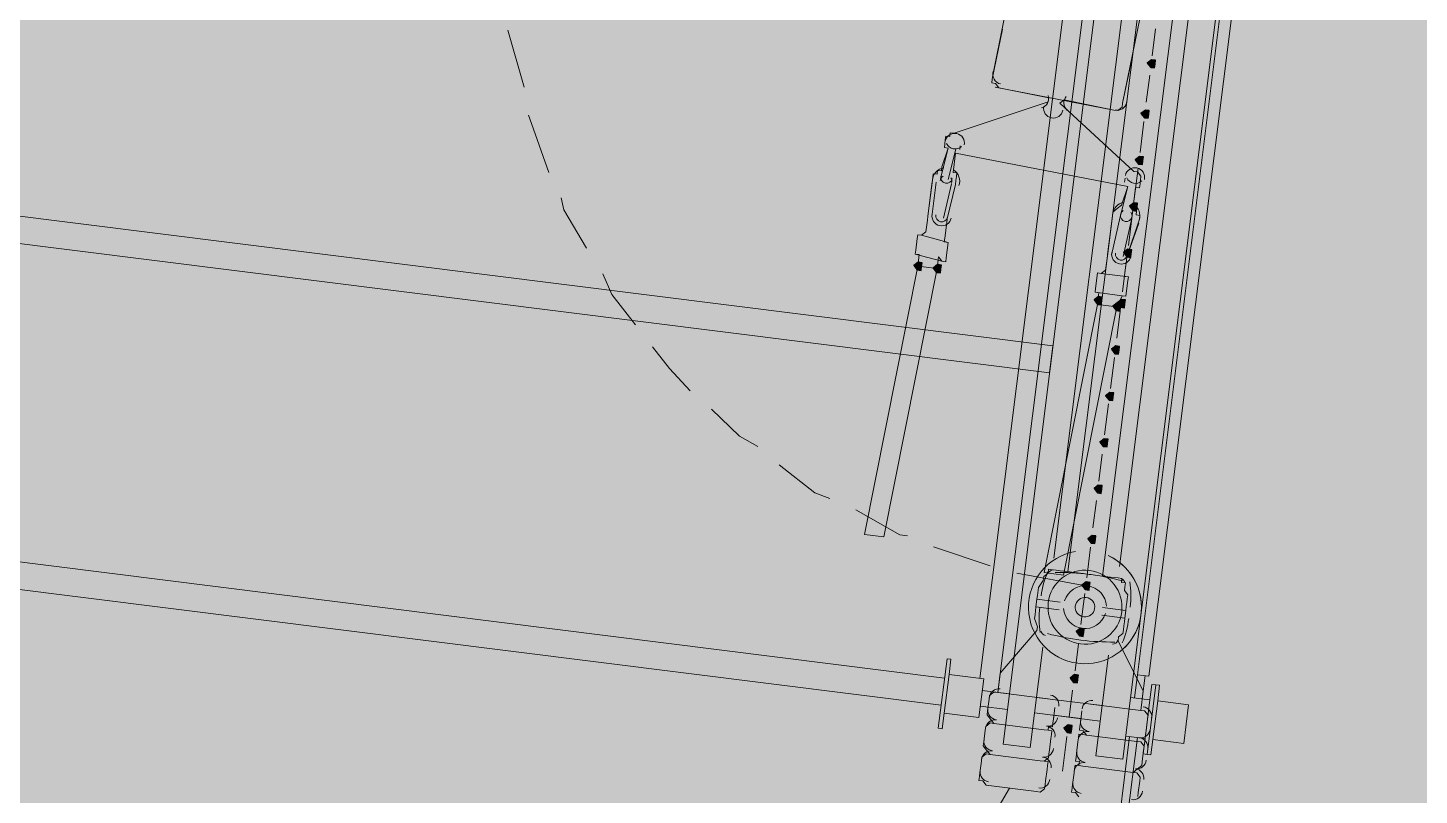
# Model space of a CAD drawing. Header units: metres. Extents: x -4 to 509425, y 7549 to 4732445.
# Drawn here: x 476035.725 to 476038.749, y 4719725.675 to 4719727.342 of the extents above; entities that cross this region are included whole.
import ezdxf

# ---------------------------------------------------------------- set-up
doc = ezdxf.new("R2010")
doc.units = ezdxf.units.M
doc.header["$LTSCALE"] = 0.01
doc.header["$MEASUREMENT"] = 0
doc.layers.get('0').update_dxf_attribs({"lineweight": 0})
doc.layers.add('_SUBESTACIÓN', color=1, linetype='Continuous')
doc.layers.add('SUBESTACION LA VID', color=253, linetype='Continuous')

# ---------------------------------------------------------------- blocks, each defined once
blk = doc.blocks.new('A$Cfff6051d')
at = {"layer": 'SUBESTACION LA VID', "transparency": 33554687}
h = blk.add_hatch(color=256, dxfattribs=at)
h.dxf.hatch_style = 2
h.paths.add_polyline_path([(476038.1751, 4719727.2628), (476038.1762, 4719727.2712), (476038.1678, 4719727.2722), (476038.1583, 4719727.2649), (476038.1657, 4719727.2554), (476038.1741, 4719727.2544)])
h = blk.add_hatch(color=256, dxfattribs=at)
h.dxf.hatch_style = 2
h.paths.add_polyline_path([(476038.1614, 4719727.1536), (476038.1625, 4719727.162), (476038.1541, 4719727.163), (476038.1446, 4719727.1557), (476038.152, 4719727.1462), (476038.1604, 4719727.1452)])
h = blk.add_hatch(color=256, dxfattribs=at)
h.dxf.hatch_style = 2
h.paths.add_polyline_path([(476038.1488, 4719727.0528), (476038.1498, 4719727.0612), (476038.1414, 4719727.0622), (476038.132, 4719727.0549), (476038.1393, 4719727.0454), (476038.1477, 4719727.0444)])
h = blk.add_hatch(color=256, dxfattribs=at)
h.dxf.hatch_style = 2
h.paths.add_polyline_path([(476038.1361, 4719726.952), (476038.1372, 4719726.9604), (476038.1288, 4719726.9614), (476038.1193, 4719726.9541), (476038.1267, 4719726.9446), (476038.1351, 4719726.9436)])
h = blk.add_hatch(color=256, dxfattribs=at)
h.dxf.hatch_style = 2
h.paths.add_polyline_path([(476038.1235, 4719726.8512), (476038.1246, 4719726.8596), (476038.1162, 4719726.8606), (476038.1067, 4719726.8533), (476038.1141, 4719726.8438), (476038.1225, 4719726.8428)])
h = blk.add_hatch(color=256, dxfattribs=at)
h.dxf.hatch_style = 2
h.paths.add_polyline_path([(476037.6678, 4719726.823), (476037.6688, 4719726.8314), (476037.6604, 4719726.8324), (476037.651, 4719726.8251), (476037.6583, 4719726.8156), (476037.6667, 4719726.8146)])
h = blk.add_hatch(color=256, dxfattribs=at)
h.dxf.hatch_style = 2
h.paths.add_polyline_path([(476037.7098, 4719726.8177), (476037.7108, 4719726.8261), (476037.7024, 4719726.8272), (476037.693, 4719726.8198), (476037.7003, 4719726.8104), (476037.7087, 4719726.8093)])
h = blk.add_hatch(color=256, dxfattribs=at)
h.dxf.hatch_style = 2
h.paths.add_polyline_path([(476038.0594, 4719726.7483), (476038.0605, 4719726.7567), (476038.0521, 4719726.7577), (476038.0426, 4719726.7504), (476038.05, 4719726.7409), (476038.0584, 4719726.7399)])
h = blk.add_hatch(color=256, dxfattribs=at)
h.dxf.hatch_style = 2
h.paths.add_polyline_path([(476038.1004, 4719726.7346), (476038.1014, 4719726.743), (476038.093, 4719726.7441), (476038.0836, 4719726.7367), (476038.0909, 4719726.7273), (476038.0993, 4719726.7262)])
h = blk.add_hatch(color=256, dxfattribs=at)
h.dxf.hatch_style = 2
h.paths.add_polyline_path([(476038.1098, 4719726.742), (476038.1109, 4719726.7504), (476038.1025, 4719726.7514), (476038.093, 4719726.7441), (476038.1004, 4719726.7346), (476038.1088, 4719726.7336)])
h = blk.add_hatch(color=256, dxfattribs=at)
h.dxf.hatch_style = 2
h.paths.add_polyline_path([(476038.0972, 4719726.6412), (476038.0982, 4719726.6496), (476038.0898, 4719726.6506), (476038.0804, 4719726.6433), (476038.0877, 4719726.6338), (476038.0961, 4719726.6328)])
h = blk.add_hatch(color=256, dxfattribs=at)
h.dxf.hatch_style = 2
h.paths.add_polyline_path([(476038.0845, 4719726.5404), (476038.0856, 4719726.5488), (476038.0772, 4719726.5498), (476038.0677, 4719726.5425), (476038.0751, 4719726.533), (476038.0835, 4719726.532)])
h = blk.add_hatch(color=256, dxfattribs=at)
h.dxf.hatch_style = 2
h.paths.add_polyline_path([(476038.0719, 4719726.4396), (476038.073, 4719726.448), (476038.0646, 4719726.449), (476038.0551, 4719726.4417), (476038.0625, 4719726.4322), (476038.0709, 4719726.4312)])
h = blk.add_hatch(color=256, dxfattribs=at)
h.dxf.hatch_style = 2
h.paths.add_polyline_path([(476038.0593, 4719726.3388), (476038.0603, 4719726.3472), (476038.0519, 4719726.3482), (476038.0425, 4719726.3409), (476038.0498, 4719726.3314), (476038.0582, 4719726.3304)])
h = blk.add_hatch(color=256, dxfattribs=at)
h.dxf.hatch_style = 2
h.paths.add_polyline_path([(476038.0456, 4719726.2296), (476038.0466, 4719726.238), (476038.0382, 4719726.239), (476038.0288, 4719726.2317), (476038.0361, 4719726.2222), (476038.0445, 4719726.2212)])
h = blk.add_hatch(color=256, dxfattribs=at)
h.dxf.hatch_style = 2
h.paths.add_polyline_path([(476038.0329, 4719726.1287), (476038.034, 4719726.1371), (476038.0256, 4719726.1382), (476038.0161, 4719726.1309), (476038.0235, 4719726.1214), (476038.0319, 4719726.1203)])
h = blk.add_hatch(color=256, dxfattribs=at)
h.dxf.hatch_style = 2
h.paths.add_polyline_path([(476038.0203, 4719726.0279), (476038.0214, 4719726.0363), (476038.013, 4719726.0374), (476038.0035, 4719726.0301), (476038.0108, 4719726.0206), (476038.0192, 4719726.0195)])
h = blk.add_hatch(color=256, dxfattribs=at)
h.dxf.hatch_style = 2
h.paths.add_polyline_path([(476038.0077, 4719725.9271), (476038.0087, 4719725.9355), (476038.0003, 4719725.9366), (476037.9909, 4719725.9292), (476037.9982, 4719725.9198), (476038.0066, 4719725.9187)])
h = blk.add_hatch(color=256, dxfattribs=at)
h.dxf.hatch_style = 2
h.paths.add_polyline_path([(476037.994, 4719725.8179), (476037.995, 4719725.8263), (476037.9866, 4719725.8274), (476037.9772, 4719725.82), (476037.9845, 4719725.8106), (476037.9929, 4719725.8095)])
at = {"layer": 'SUBESTACION LA VID', "lineweight": 15}
for p, q in [((476038.2966, 4719729.3892), (476037.8448, 4719725.7854)), ((476037.9857, 4719726.1603), (476038.3406, 4719728.9912)), ((476038.0613, 4719726.1508), (476038.4162, 4719728.9817)), ((476037.7945, 4719725.9283), (476038.0441, 4719727.9191)), ((476038.0861, 4719727.9139), (476037.8333, 4719725.8978)), ((476038.1174, 4719727.4833), (476037.9552, 4719726.1897)), ((476038.2602, 4719727.4654), (476038.0981, 4719726.1718)), ((476038.1053, 4719725.7528), (476038.318, 4719727.4497)), ((476036.8037, 4719727.2129), (476036.768, 4719727.3368)), ((476037.8433, 4719727.3385), (476037.8212, 4719727.2304)), ((476038.1688, 4719727.2806), (476038.1762, 4719727.3394)), ((476038.1047, 4719727.1778), (476038.1258, 4719727.2775)), ((476038.1562, 4719727.1798), (476038.1636, 4719727.2386)), ((476037.8275, 4719727.2125), (476038.0858, 4719727.1631)), ((476037.7382, 4719727.1128), (476037.943, 4719727.181)), ((476038.1288, 4719727.0297), (476037.9682, 4719727.1778)), ((476038.1425, 4719727.0706), (476038.1509, 4719727.1378)), ((476037.7088, 4719727.0141), (476037.7256, 4719727.0802)), ((476037.7193, 4719727.0981), (476037.7183, 4719727.0897)), ((476037.7256, 4719727.012), (476037.7424, 4719727.0781)), ((476037.7519, 4719727.0855), (476037.7508, 4719727.0771)), ((476037.7414, 4719727.0697), (476038.1162, 4719726.9971)), ((476038.1299, 4719726.9698), (476038.1383, 4719727.037)), ((476037.6909, 4719727.0078), (476037.6815, 4719726.9322)), ((476037.6993, 4719727.0067), (476037.6899, 4719726.9311)), ((476037.7329, 4719727.0025), (476037.7151, 4719726.928)), ((476037.7413, 4719727.0015), (476037.7235, 4719726.9269)), ((476038.0994, 4719726.931), (476038.1162, 4719726.9971)), ((476038.1099, 4719727.015), (476038.1089, 4719727.0066)), ((476038.1246, 4719726.9278), (476038.133, 4719726.995)), ((476038.1435, 4719727.0108), (476038.1425, 4719727.0024)), ((476038.0826, 4719726.9331), (476038.0721, 4719726.8491)), ((476038.0994, 4719726.931), (476038.0805, 4719726.848)), ((476038.1246, 4719726.9278), (476038.1057, 4719726.8449)), ((476038.1172, 4719726.869), (476038.1246, 4719726.9278)), ((476037.6678, 4719726.8912), (476037.6772, 4719726.8986)), ((476037.6804, 4719726.9238), (476037.6772, 4719726.8986)), ((476037.7224, 4719726.9185), (476037.7182, 4719726.8849)), ((476038.1403, 4719726.9173), (476038.1141, 4719726.8438)), ((476037.6583, 4719726.8839), (476037.6552, 4719726.8587)), ((476037.6667, 4719726.8828), (476037.6667, 4719726.8828)), ((476037.7171, 4719726.8765), (476037.7182, 4719726.8849)), ((476037.7255, 4719726.8755), (476037.7255, 4719726.8755)), ((476037.7119, 4719726.8345), (476037.6541, 4719726.8503)), ((476037.6552, 4719726.8587), (476037.6552, 4719726.8587)), ((476037.6625, 4719726.8492), (476037.6594, 4719726.824)), ((476037.7045, 4719726.844), (476037.7014, 4719726.8188)), ((476037.7129, 4719726.8429), (476037.7129, 4719726.8429)), ((476038.071, 4719726.8407), (476038.0678, 4719726.8155)), ((476038.113, 4719726.8354), (476038.1098, 4719726.8102)), ((476037.6594, 4719726.824), (476037.5436, 4719726.2413)), ((476037.7014, 4719726.8188), (476037.5856, 4719726.236)), ((476037.7014, 4719726.8188), (476037.6594, 4719726.824)), ((476038.05, 4719726.8092), (476038.0458, 4719726.7756)), ((476038.0584, 4719726.8081), (476038.0678, 4719726.8155)), ((476038.0584, 4719726.8081), (476038.1172, 4719726.8008)), ((476038.0584, 4719726.8081), (476038.0584, 4719726.8081)), ((476038.1046, 4719726.7682), (476038.1119, 4719726.827)), ((476038.1088, 4719726.8018), (476038.1098, 4719726.8102)), ((476038.0458, 4719726.7756), (476038.0458, 4719726.7756)), ((476038.1161, 4719726.7924), (476038.1119, 4719726.7588)), ((476038.1161, 4719726.7924), (476038.1161, 4719726.7924)), ((476038.0447, 4719726.7672), (476038.1035, 4719726.7598)), ((476038.0531, 4719726.7661), (476038.051, 4719726.7493)), ((476038.1046, 4719726.7682), (476038.1046, 4719726.7682)), ((476038.05, 4719726.7409), (476037.9342, 4719726.1582)), ((476038.05, 4719726.7409), (476038.092, 4719726.7357)), ((476038.0919, 4719726.6674), (476038.0993, 4719726.7262)), ((476038.0782, 4719726.5582), (476038.0867, 4719726.6254)), ((476038.0656, 4719726.4574), (476038.074, 4719726.5246)), ((476038.053, 4719726.3566), (476038.0603, 4719726.4154)), ((476034.5593, 4719726.3253), (476037.7178, 4719725.9293)), ((476038.0403, 4719726.2558), (476038.0477, 4719726.3146)), ((476034.5519, 4719726.2665), (476037.7105, 4719725.8705)), ((476037.5856, 4719726.236), (476037.5436, 4719726.2413)), ((476037.8166, 4719726.1729), (476037.6938, 4719726.2139)), ((476038.0266, 4719726.1466), (476038.0351, 4719726.2138)), ((476038.0245, 4719726.1298), (476037.8744, 4719726.1572)), ((476037.9342, 4719726.1582), (476037.9762, 4719726.1529)), ((476038.014, 4719726.0458), (476038.0224, 4719726.113)), ((476037.9668, 4719726.0773), (476037.9164, 4719726.0836)), ((476037.9689, 4719726.0941), (476037.9185, 4719726.1004)), ((476038.0613, 4719726.0825), (476038.1117, 4719726.0762)), ((476038.0592, 4719726.0657), (476038.1096, 4719726.0594)), ((476038.0014, 4719725.945), (476038.0087, 4719726.0038)), ((476037.7168, 4719725.8527), (476037.7273, 4719725.9367)), ((476038.1305, 4719725.8861), (476038.1368, 4719725.9365)), ((476038.1473, 4719725.884), (476038.1536, 4719725.9344)), ((476037.7997, 4719725.902), (476037.8585, 4719725.8946)), ((476037.8333, 4719725.8978), (476037.9425, 4719725.8841)), ((476037.9887, 4719725.8442), (476037.9961, 4719725.903)), ((476037.7955, 4719725.8684), (476037.8543, 4719725.861)), ((476037.8113, 4719725.8579), (476037.8144, 4719725.8831)), ((476038.0601, 4719725.8694), (476037.9173, 4719725.8873)), ((476038.1442, 4719725.8588), (476038.0349, 4719725.8725)), ((476038.1536, 4719725.7979), (476038.1641, 4719725.8819)), ((476038.1704, 4719725.7958), (476038.1809, 4719725.8798)), ((476038.0559, 4719725.8358), (476037.9131, 4719725.8537)), ((476037.9572, 4719725.8652), (476037.9541, 4719725.84)), ((476037.9551, 4719725.8484), (476038.0139, 4719725.841)), ((476038.016, 4719725.8578), (476038.0129, 4719725.8326)), ((476038.1557, 4719725.8147), (476038.1588, 4719725.8399)), ((476037.8028, 4719725.7907), (476037.806, 4719725.8159)), ((476037.9341, 4719725.8169), (476037.8249, 4719725.8306)), ((476037.8249, 4719725.8306), (476037.9341, 4719725.8169)), ((476037.9488, 4719725.798), (476037.9457, 4719725.7728)), ((476037.974, 4719725.7266), (476037.9835, 4719725.8022)), ((476038.0076, 4719725.7906), (476038.0045, 4719725.7654)), ((476038.0265, 4719725.8053), (476038.1357, 4719725.7916)), ((476038.1357, 4719725.7916), (476038.0265, 4719725.8053)), ((476037.7944, 4719725.7235), (476037.7976, 4719725.7487)), ((476037.9257, 4719725.7497), (476037.8165, 4719725.7634)), ((476037.8165, 4719725.7634), (476037.9257, 4719725.7497)), ((476038.1473, 4719725.7475), (476038.1504, 4719725.7727)), ((476037.9404, 4719725.7308), (476037.9372, 4719725.7056)), ((476037.9992, 4719725.7234), (476037.996, 4719725.6982)), ((476038.0181, 4719725.7381), (476038.1273, 4719725.7244)), ((476038.1273, 4719725.7244), (476038.0181, 4719725.7381)), ((476037.9173, 4719725.6825), (476037.8081, 4719725.6962)), ((476038.1388, 4719725.6803), (476038.142, 4719725.7055))]:
    blk.add_line(p, q, dxfattribs=at)
for points in [[(476037.9762, 4719726.1529), (476037.9342, 4719726.1582), (476038.05, 4719726.7409), (476038.051, 4719726.7493), (476038.0531, 4719726.7661), (476038.0447, 4719726.7672), (476038.0458, 4719726.7756), (476038.05, 4719726.8092), (476038.0584, 4719726.8081), (476038.0678, 4719726.8155), (476038.071, 4719726.8407), (476038.0731, 4719726.8575), (476038.0826, 4719726.9331), (476038.0836, 4719726.9415), (476038.0931, 4719726.9488), (476038.1025, 4719726.9562), (476038.1162, 4719726.9971), (476037.7414, 4719727.0697), (476037.7361, 4719727.0277), (476037.7445, 4719727.0267), (476037.7434, 4719727.0183), (476037.7424, 4719727.0099), (476037.7413, 4719727.0015), (476037.7235, 4719726.9269), (476037.7224, 4719726.9185), (476037.7182, 4719726.8849), (476037.7171, 4719726.8765), (476037.7255, 4719726.8755), (476037.7213, 4719726.8419), (476037.7203, 4719726.8335), (476037.7119, 4719726.8345), (476037.7045, 4719726.844), (476037.7014, 4719726.8188), (476037.5856, 4719726.236), (476037.5436, 4719726.2413), (476037.6594, 4719726.824), (476037.6625, 4719726.8492), (476037.6541, 4719726.8503), (476037.6552, 4719726.8587), (476037.6583, 4719726.8839), (476037.6594, 4719726.8923), (476037.6678, 4719726.8912), (476037.6772, 4719726.8986), (476037.6804, 4719726.9238), (476037.6815, 4719726.9322), (476037.692, 4719727.0162), (476037.693, 4719727.0246), (476037.7014, 4719727.0235), (476037.7025, 4719727.0319), (476037.7109, 4719727.0309), (476037.7119, 4719727.0393), (476037.7256, 4719727.0802), (476037.7172, 4719727.0813), (476037.7183, 4719727.0897), (476037.7193, 4719727.0981), (476037.7204, 4719727.1065), (476037.7288, 4719727.1054), (476037.7298, 4719727.1138), (476037.7382, 4719727.1128), (476037.943, 4719727.181), (476037.9441, 4719727.1894), (476037.8359, 4719727.2115), (476037.8286, 4719727.2209), (476037.8202, 4719727.222), (476037.8212, 4719727.2304), (476037.8223, 4719727.2388), (476038.2515, 4719729.3692)], [(476038.5423, 4719729.3072), (476038.1047, 4719727.1778), (476038.1037, 4719727.1694), (476038.0942, 4719727.162), (476038.0858, 4719727.1631), (476037.9777, 4719727.1852), (476037.9682, 4719727.1778), (476038.1288, 4719727.0297), (476038.1372, 4719727.0286), (476038.1446, 4719727.0192), (476038.1435, 4719727.0108), (476038.1425, 4719727.0024), (476038.1414, 4719726.994), (476038.133, 4719726.995), (476038.1277, 4719726.953), (476038.1267, 4719726.9446), (476038.1351, 4719726.9436), (476038.134, 4719726.9352), (476038.1424, 4719726.9341), (476038.1414, 4719726.9257), (476038.1141, 4719726.8438), (476038.113, 4719726.8354), (476038.1098, 4719726.8102), (476038.1088, 4719726.8018), (476038.1172, 4719726.8008), (476038.1161, 4719726.7924), (476038.1119, 4719726.7588), (476038.1035, 4719726.7598), (476038.092, 4719726.7357), (476037.9762, 4719726.1529)], [(476038.3442, 4719727.3866), (476038.162, 4719725.9334), (476038.1368, 4719725.9365), (476038.319, 4719727.3898)], [(476036.8572, 4719727.027), (476036.8194, 4719727.1341), (476036.8131, 4719727.152)], [(476034.233, 4719727.0574), (476034.2404, 4719727.1162), (476037.9533, 4719726.6507), (476037.9459, 4719726.5919), (476034.233, 4719727.0574)], [(476036.939, 4719726.8632), (476036.8897, 4719726.9461), (476036.8844, 4719726.9724)], [(476037.7213, 4719726.8419), (476037.7255, 4719726.8755), (476037.6678, 4719726.8912)], [(476037.0461, 4719726.6962), (476036.9946, 4719726.7623), (476036.9747, 4719726.8075)], [(476038.1035, 4719726.7598), (476038.092, 4719726.7357), (476037.9762, 4719726.1529)], [(476037.1647, 4719726.5533), (476037.1195, 4719726.6016), (476037.0828, 4719726.6489)], [(476037.3116, 4719726.4325), (476037.2717, 4719726.4546), (476037.2109, 4719726.5134)], [(476037.4681, 4719726.319), (476037.4355, 4719726.3316), (476037.3578, 4719726.3926)], [(476037.6371, 4719726.2381), (476037.6203, 4719726.2402), (476037.5248, 4719726.2948)], [(476037.8081, 4719725.6962), (476037.8007, 4719725.7056), (476037.7923, 4719725.7067), (476037.7934, 4719725.7151), (476037.7944, 4719725.7235), (476037.7976, 4719725.7487), (476037.7986, 4719725.7571), (476037.8081, 4719725.7644), (476037.8165, 4719725.7634), (476037.8091, 4719725.7728), (476037.8018, 4719725.7823), (476037.8028, 4719725.7907), (476037.806, 4719725.8159), (476037.8071, 4719725.8243), (476037.8165, 4719725.8317), (476037.8249, 4719725.8306), (476037.8176, 4719725.8401), (476037.8102, 4719725.8495), (476037.8113, 4719725.8579), (476037.8144, 4719725.8831), (476037.8155, 4719725.8915), (476037.8249, 4719725.8989), (476037.8333, 4719725.8978), (476037.8386, 4719725.9398), (476037.9184, 4719726.0322), (476037.9195, 4719726.0406), (476037.9132, 4719726.0584), (476037.9143, 4719726.0668), (476037.9153, 4719726.0752), (476037.9164, 4719726.0836), (476037.9185, 4719726.1004), (476037.9195, 4719726.1088), (476037.9216, 4719726.1256), (476037.9321, 4719726.1414), (476037.9332, 4719726.1498), (476037.9426, 4719726.1571), (476037.9437, 4719726.1655), (476037.9521, 4719726.1645), (476037.9605, 4719726.1634), (476037.9689, 4719726.1624), (476037.9773, 4719726.1613), (476037.9857, 4719726.1603), (476037.9941, 4719726.1592), (476038.0193, 4719726.1561), (476038.0277, 4719726.155), (476038.0361, 4719726.1539), (476038.0445, 4719726.1529), (476038.0613, 4719726.1508), (476038.0781, 4719726.1487), (476038.0865, 4719726.1476), (476038.0949, 4719726.1466), (476038.1033, 4719726.1455), (476038.1022, 4719726.1371), (476038.1106, 4719726.1361), (476038.1096, 4719726.1277), (476038.1085, 4719726.1193), (476038.1159, 4719726.1098), (476038.1148, 4719726.1014), (476038.1138, 4719726.093), (476038.1127, 4719726.0846), (476038.1117, 4719726.0762), (476038.1096, 4719726.0594), (476038.1085, 4719726.051), (476038.1075, 4719726.0426), (476038.1064, 4719726.0342), (476038.1054, 4719726.0258), (476038.0959, 4719726.0185), (476038.0948, 4719726.0101), (476038.1494, 4719725.9008), (476038.1442, 4719725.8588), (476038.1526, 4719725.8578), (476038.1599, 4719725.8483), (476038.1588, 4719725.8399), (476038.1557, 4719725.8147), (476038.1546, 4719725.8063), (476038.1536, 4719725.7979), (476038.1452, 4719725.799), (476038.1368, 4719725.8), (476038.1357, 4719725.7916), (476038.1441, 4719725.7906), (476038.1515, 4719725.7811), (476038.1504, 4719725.7727), (476038.1473, 4719725.7475), (476038.1462, 4719725.7391), (476038.1368, 4719725.7318), (476038.1273, 4719725.7244), (476038.1357, 4719725.7234), (476038.143, 4719725.7139), (476038.142, 4719725.7055), (476038.1388, 4719725.6803), (476038.1378, 4719725.6719)], [(476038.0097, 4719725.6709), (476038.0023, 4719725.6804), (476037.9939, 4719725.6814), (476037.995, 4719725.6898), (476037.996, 4719725.6982), (476037.9992, 4719725.7234), (476038.0002, 4719725.7318), (476038.0013, 4719725.7402), (476038.0097, 4719725.7392), (476038.0181, 4719725.7381), (476038.0097, 4719725.7392), (476038.0107, 4719725.7476), (476038.0023, 4719725.7486), (476038.0034, 4719725.757), (476038.0045, 4719725.7654), (476038.0076, 4719725.7906), (476038.0087, 4719725.799), (476038.0097, 4719725.8074), (476038.0181, 4719725.8064), (476038.0265, 4719725.8053), (476038.0192, 4719725.8148), (476038.0108, 4719725.8158), (476038.0118, 4719725.8242), (476038.0129, 4719725.8326), (476038.0139, 4719725.841), (476037.9551, 4719725.8484), (476037.9541, 4719725.84), (476037.953, 4719725.8316), (476037.952, 4719725.8232), (476037.9436, 4719725.8243), (476037.9425, 4719725.8159), (476037.9341, 4719725.8169), (476037.9425, 4719725.8159), (476037.9509, 4719725.8148), (476037.9499, 4719725.8064), (476037.9488, 4719725.798), (476037.9457, 4719725.7728), (476037.9446, 4719725.7644), (476037.9435, 4719725.756), (476037.9341, 4719725.7486), (476037.9257, 4719725.7497), (476037.9341, 4719725.7486), (476037.9425, 4719725.7476), (476037.9414, 4719725.7392), (476037.9404, 4719725.7308), (476037.9372, 4719725.7056), (476037.9362, 4719725.6972), (476037.9351, 4719725.6888), (476037.9257, 4719725.6814), (476037.9173, 4719725.6825), (476037.8081, 4719725.6962)], [(476037.8333, 4719725.8978), (476037.8386, 4719725.9398), (476037.9184, 4719726.0322)], [(476037.931, 4719725.9965), (476037.9036, 4719725.7781), (476037.8448, 4719725.7854)], [(476038.1442, 4719725.8588), (476038.1494, 4719725.9008), (476038.0948, 4719726.0101)], [(476037.7315, 4719725.9703), (476037.7273, 4719725.9367), (476037.8029, 4719725.9272), (476037.7924, 4719725.8432), (476037.7168, 4719725.8527), (476037.7126, 4719725.8191), (476037.7041, 4719725.8201), (476037.7231, 4719725.9713), (476037.7315, 4719725.9703)], [(476038.0738, 4719725.9786), (476038.0465, 4719725.7602), (476038.1053, 4719725.7528)], [(476038.1116, 4719725.8032), (476038.1536, 4719725.7979), (476038.1494, 4719725.7643), (476038.1578, 4719725.7633), (476038.1767, 4719725.9145), (476038.1683, 4719725.9155), (476038.1641, 4719725.8819), (476038.1221, 4719725.8872)], [(476038.1851, 4719725.9134), (476038.1809, 4719725.8798), (476038.2481, 4719725.8714), (476038.2376, 4719725.7874), (476038.1704, 4719725.7958), (476038.1662, 4719725.7622), (476038.1578, 4719725.7633), (476038.1767, 4719725.9145), (476038.1851, 4719725.9134)], [(476038.1368, 4719725.8), (476038.1147, 4719725.6236), (476038.0979, 4719725.6257), (476038.12, 4719725.8021)], [(476037.8585, 4719725.6899), (476037.8259, 4719725.6342), (476037.7923, 4719725.5702), (476037.7576, 4719725.4977), (476037.7324, 4719725.4326), (476037.6725, 4719725.2951), (476037.6125, 4719725.1576), (476037.5779, 4719725.0851), (476037.5442, 4719725.0211), (476037.5117, 4719724.9654), (476037.4707, 4719724.9108), (476037.4213, 4719724.8573), (476037.4014, 4719724.8342), (476037.373, 4719724.8122), (476037.3446, 4719724.7901), (476037.3173, 4719724.7765), (476037.289, 4719724.7545), (476037.2617, 4719724.7408)]]:
    blk.add_lwpolyline(points, dxfattribs=at)
at = {"layer": 'SUBESTACION LA VID'}
for points in [[(476038.1751, 4719727.2628), (476038.1762, 4719727.2712), (476038.1678, 4719727.2722), (476038.1583, 4719727.2649), (476038.1657, 4719727.2554), (476038.1741, 4719727.2544)], [(476038.1614, 4719727.1536), (476038.1625, 4719727.162), (476038.1541, 4719727.163), (476038.1446, 4719727.1557), (476038.152, 4719727.1462), (476038.1604, 4719727.1452)], [(476038.1488, 4719727.0528), (476038.1498, 4719727.0612), (476038.1414, 4719727.0622), (476038.132, 4719727.0549), (476038.1393, 4719727.0454), (476038.1477, 4719727.0444)], [(476038.1361, 4719726.952), (476038.1372, 4719726.9604), (476038.1288, 4719726.9614), (476038.1193, 4719726.9541), (476038.1267, 4719726.9446), (476038.1351, 4719726.9436)], [(476038.1235, 4719726.8512), (476038.1246, 4719726.8596), (476038.1162, 4719726.8606), (476038.1067, 4719726.8533), (476038.1141, 4719726.8438), (476038.1225, 4719726.8428)], [(476037.6678, 4719726.823), (476037.6688, 4719726.8314), (476037.6604, 4719726.8324), (476037.651, 4719726.8251), (476037.6583, 4719726.8156), (476037.6667, 4719726.8146)], [(476037.7098, 4719726.8177), (476037.7108, 4719726.8261), (476037.7024, 4719726.8272), (476037.693, 4719726.8198), (476037.7003, 4719726.8104), (476037.7087, 4719726.8093)], [(476038.0594, 4719726.7483), (476038.0605, 4719726.7567), (476038.0521, 4719726.7577), (476038.0426, 4719726.7504), (476038.05, 4719726.7409), (476038.0584, 4719726.7399)], [(476038.1004, 4719726.7346), (476038.1014, 4719726.743), (476038.093, 4719726.7441), (476038.0836, 4719726.7367), (476038.0909, 4719726.7273), (476038.0993, 4719726.7262)], [(476038.1098, 4719726.742), (476038.1109, 4719726.7504), (476038.1025, 4719726.7514), (476038.093, 4719726.7441), (476038.1004, 4719726.7346), (476038.1088, 4719726.7336)], [(476038.0972, 4719726.6412), (476038.0982, 4719726.6496), (476038.0898, 4719726.6506), (476038.0804, 4719726.6433), (476038.0877, 4719726.6338), (476038.0961, 4719726.6328)], [(476038.0845, 4719726.5404), (476038.0856, 4719726.5488), (476038.0772, 4719726.5498), (476038.0677, 4719726.5425), (476038.0751, 4719726.533), (476038.0835, 4719726.532)], [(476038.0719, 4719726.4396), (476038.073, 4719726.448), (476038.0646, 4719726.449), (476038.0551, 4719726.4417), (476038.0625, 4719726.4322), (476038.0709, 4719726.4312)], [(476038.0593, 4719726.3388), (476038.0603, 4719726.3472), (476038.0519, 4719726.3482), (476038.0425, 4719726.3409), (476038.0498, 4719726.3314), (476038.0582, 4719726.3304)], [(476038.0456, 4719726.2296), (476038.0466, 4719726.238), (476038.0382, 4719726.239), (476038.0288, 4719726.2317), (476038.0361, 4719726.2222), (476038.0445, 4719726.2212)], [(476038.0329, 4719726.1287), (476038.034, 4719726.1371), (476038.0256, 4719726.1382), (476038.0161, 4719726.1309), (476038.0235, 4719726.1214), (476038.0319, 4719726.1203)], [(476038.0203, 4719726.0279), (476038.0214, 4719726.0363), (476038.013, 4719726.0374), (476038.0035, 4719726.0301), (476038.0108, 4719726.0206), (476038.0192, 4719726.0195)], [(476038.0077, 4719725.9271), (476038.0087, 4719725.9355), (476038.0003, 4719725.9366), (476037.9909, 4719725.9292), (476037.9982, 4719725.9198), (476038.0066, 4719725.9187)], [(476037.994, 4719725.8179), (476037.995, 4719725.8263), (476037.9866, 4719725.8274), (476037.9772, 4719725.82), (476037.9845, 4719725.8106), (476037.9929, 4719725.8095)]]:
    blk.add_lwpolyline(points, close=True, dxfattribs=at)
at = {"layer": 'SUBESTACION LA VID', "lineweight": 0}
for points in [[(476038.1751, 4719727.2628), (476038.1762, 4719727.2712), (476038.1678, 4719727.2722), (476038.1583, 4719727.2649), (476038.1657, 4719727.2554), (476038.1741, 4719727.2544)], [(476038.1614, 4719727.1536), (476038.1625, 4719727.162), (476038.1541, 4719727.163), (476038.1446, 4719727.1557), (476038.152, 4719727.1462), (476038.1604, 4719727.1452)], [(476038.1488, 4719727.0528), (476038.1498, 4719727.0612), (476038.1414, 4719727.0622), (476038.132, 4719727.0549), (476038.1393, 4719727.0454), (476038.1477, 4719727.0444)], [(476038.1361, 4719726.952), (476038.1372, 4719726.9604), (476038.1288, 4719726.9614), (476038.1193, 4719726.9541), (476038.1267, 4719726.9446), (476038.1351, 4719726.9436)], [(476038.1235, 4719726.8512), (476038.1246, 4719726.8596), (476038.1162, 4719726.8606), (476038.1067, 4719726.8533), (476038.1141, 4719726.8438), (476038.1225, 4719726.8428)], [(476037.6678, 4719726.823), (476037.6688, 4719726.8314), (476037.6604, 4719726.8324), (476037.651, 4719726.8251), (476037.6583, 4719726.8156), (476037.6667, 4719726.8146)], [(476037.7098, 4719726.8177), (476037.7108, 4719726.8261), (476037.7024, 4719726.8272), (476037.693, 4719726.8198), (476037.7003, 4719726.8104), (476037.7087, 4719726.8093)], [(476038.0594, 4719726.7483), (476038.0605, 4719726.7567), (476038.0521, 4719726.7577), (476038.0426, 4719726.7504), (476038.05, 4719726.7409), (476038.0584, 4719726.7399)], [(476038.1004, 4719726.7346), (476038.1014, 4719726.743), (476038.093, 4719726.7441), (476038.0836, 4719726.7367), (476038.0909, 4719726.7273), (476038.0993, 4719726.7262)], [(476038.1098, 4719726.742), (476038.1109, 4719726.7504), (476038.1025, 4719726.7514), (476038.093, 4719726.7441), (476038.1004, 4719726.7346), (476038.1088, 4719726.7336)], [(476038.0972, 4719726.6412), (476038.0982, 4719726.6496), (476038.0898, 4719726.6506), (476038.0804, 4719726.6433), (476038.0877, 4719726.6338), (476038.0961, 4719726.6328)], [(476038.0845, 4719726.5404), (476038.0856, 4719726.5488), (476038.0772, 4719726.5498), (476038.0677, 4719726.5425), (476038.0751, 4719726.533), (476038.0835, 4719726.532)], [(476038.0719, 4719726.4396), (476038.073, 4719726.448), (476038.0646, 4719726.449), (476038.0551, 4719726.4417), (476038.0625, 4719726.4322), (476038.0709, 4719726.4312)], [(476038.0593, 4719726.3388), (476038.0603, 4719726.3472), (476038.0519, 4719726.3482), (476038.0425, 4719726.3409), (476038.0498, 4719726.3314), (476038.0582, 4719726.3304)], [(476038.0456, 4719726.2296), (476038.0466, 4719726.238), (476038.0382, 4719726.239), (476038.0288, 4719726.2317), (476038.0361, 4719726.2222), (476038.0445, 4719726.2212)], [(476038.0329, 4719726.1287), (476038.034, 4719726.1371), (476038.0256, 4719726.1382), (476038.0161, 4719726.1309), (476038.0235, 4719726.1214), (476038.0319, 4719726.1203)], [(476038.0203, 4719726.0279), (476038.0214, 4719726.0363), (476038.013, 4719726.0374), (476038.0035, 4719726.0301), (476038.0108, 4719726.0206), (476038.0192, 4719726.0195)], [(476038.0077, 4719725.9271), (476038.0087, 4719725.9355), (476038.0003, 4719725.9366), (476037.9909, 4719725.9292), (476037.9982, 4719725.9198), (476038.0066, 4719725.9187)], [(476037.994, 4719725.8179), (476037.995, 4719725.8263), (476037.9866, 4719725.8274), (476037.9772, 4719725.82), (476037.9845, 4719725.8106), (476037.9929, 4719725.8095)]]:
    blk.add_lwpolyline(points, close=True, dxfattribs=at)
at = {"layer": 'SUBESTACION LA VID', "lineweight": 15}
for points, knots in [([(476037.8242, 4719727.2483), (476037.8218, 4719727.2424), (476037.8222, 4719727.2359), (476037.8252, 4719727.2303), (476037.8281, 4719727.2248), (476037.8334, 4719727.2208), (476037.8396, 4719727.2196)], [0, 0, 0, 0, 1, 1, 1, 2, 2, 2, 2]), ([(476037.9285, 4719727.1675), (476037.934, 4719727.1691), (476037.9386, 4719727.1729), (476037.9413, 4719727.178), (476037.9439, 4719727.183), (476037.9444, 4719727.189), (476037.9426, 4719727.1944)], [0, 0, 0, 0, 1, 1, 1, 2, 2, 2, 2]), ([(476037.9332, 4719727.1703), (476037.9312, 4719727.1589), (476037.9388, 4719727.1481), (476037.9502, 4719727.146), (476037.9615, 4719727.1439), (476037.9725, 4719727.1513), (476037.9748, 4719727.1626)], [0, 0, 0, 0, 1, 1, 1, 2, 2, 2, 2]), ([(476038.0885, 4719727.1628), (476038.094, 4719727.1617), (476038.0997, 4719727.1628), (476038.1043, 4719727.1659), (476038.109, 4719727.169), (476038.1123, 4719727.1738), (476038.1134, 4719727.1793)], [0, 0, 0, 0, 1, 1, 1, 2, 2, 2, 2]), ([(476037.7605, 4719727.0871), (476037.7629, 4719727.0985), (476037.7554, 4719727.1097), (476037.744, 4719727.112), (476037.7325, 4719727.1143), (476037.7214, 4719727.1069), (476037.719, 4719727.0955)], [0, 0, 0, 0, 1, 1, 1, 2, 2, 2, 2]), ([(476037.7219, 4719727.0903), (476037.7248, 4719727.0844), (476037.7302, 4719727.0802), (476037.7366, 4719727.0789), (476037.7431, 4719727.0776), (476037.7497, 4719727.0794), (476037.7547, 4719727.0837)], [0, 0, 0, 0, 1, 1, 1, 2, 2, 2, 2]), ([(476037.7095, 4719727.0192), (476037.7081, 4719727.0124), (476037.7125, 4719727.0057), (476037.7194, 4719727.0043), (476037.7263, 4719727.0029), (476037.733, 4719727.0073), (476037.7344, 4719727.0142)], [0, 0, 0, 0, 1, 1, 1, 2, 2, 2, 2]), ([(476038.1522, 4719727.0124), (476038.1545, 4719727.0238), (476038.1471, 4719727.035), (476038.1356, 4719727.0373), (476038.1242, 4719727.0396), (476038.113, 4719727.0322), (476038.1107, 4719727.0208)], [0, 0, 0, 0, 1, 1, 1, 2, 2, 2, 2]), ([(476038.1135, 4719727.0156), (476038.1164, 4719727.0097), (476038.1219, 4719727.0055), (476038.1283, 4719727.0042), (476038.1347, 4719727.0029), (476038.1414, 4719727.0047), (476038.1463, 4719727.0089)], [0, 0, 0, 0, 1, 1, 1, 2, 2, 2, 2]), ([(476037.6906, 4719726.9369), (476037.6883, 4719726.9255), (476037.6957, 4719726.9143), (476037.7072, 4719726.912), (476037.7186, 4719726.9096), (476037.7298, 4719726.917), (476037.7321, 4719726.9285)], [0, 0, 0, 0, 1, 1, 1, 2, 2, 2, 2]), ([(476037.6989, 4719726.9352), (476037.6975, 4719726.9284), (476037.702, 4719726.9217), (476037.7089, 4719726.9203), (476037.7157, 4719726.9189), (476037.7224, 4719726.9233), (476037.7238, 4719726.9302)], [0, 0, 0, 0, 1, 1, 1, 2, 2, 2, 2]), ([(476038.1001, 4719726.9361), (476038.0987, 4719726.9293), (476038.1031, 4719726.9226), (476038.11, 4719726.9212), (476038.1169, 4719726.9198), (476038.1236, 4719726.9242), (476038.125, 4719726.9311)], [0, 0, 0, 0, 1, 1, 1, 2, 2, 2, 2]), ([(476038.0812, 4719726.8538), (476038.0789, 4719726.8424), (476038.0863, 4719726.8312), (476038.0978, 4719726.8289), (476038.1092, 4719726.8265), (476038.1204, 4719726.8339), (476038.1227, 4719726.8454)], [0, 0, 0, 0, 1, 1, 1, 2, 2, 2, 2]), ([(476038.0895, 4719726.8521), (476038.0881, 4719726.8453), (476038.0926, 4719726.8386), (476038.0995, 4719726.8372), (476038.1063, 4719726.8358), (476038.113, 4719726.8402), (476038.1144, 4719726.8471)], [0, 0, 0, 0, 1, 1, 1, 2, 2, 2, 2]), ([(476038.002, 4719726.204), (476037.9421, 4719726.1937), (476037.8988, 4719726.141), (476037.9002, 4719726.0802), (476037.9016, 4719726.0194), (476037.9473, 4719725.9688), (476038.0077, 4719725.9613), (476038.068, 4719725.9537), (476038.1248, 4719725.9914), (476038.1412, 4719726.05), (476038.1575, 4719726.1086), (476038.1286, 4719726.1703), (476038.0731, 4719726.1951)], [0, 0, 0, 0, 1, 1, 1, 2, 2, 2, 3, 3, 3, 4, 4, 4, 4]), ([(476038.1059, 4719725.9926), (476038.1364, 4719726.0205), (476038.1507, 4719726.0619), (476038.1441, 4719726.1027), (476038.1375, 4719726.1435), (476038.1108, 4719726.1782), (476038.0731, 4719726.1951)], [0, 0, 0, 0, 1, 1, 1, 2, 2, 2, 2]), ([(476038.1027, 4719726.0731), (476038.1083, 4719726.1171), (476038.077, 4719726.1574), (476038.0329, 4719726.1629), (476037.9889, 4719726.1684), (476037.9487, 4719726.1372), (476037.9431, 4719726.0931), (476037.9376, 4719726.049), (476037.9689, 4719726.0088), (476038.0129, 4719726.0033), (476038.057, 4719725.9977), (476038.0972, 4719726.029), (476038.1027, 4719726.0731)], [0, 0, 0, 0, 1, 1, 1, 2, 2, 2, 3, 3, 3, 4, 4, 4, 4]), ([(476038.0694, 4719726.0856), (476038.0682, 4719726.1081), (476038.0511, 4719726.1265), (476038.0287, 4719726.1293), (476038.0064, 4719726.1321), (476037.9852, 4719726.1185), (476037.9785, 4719726.097)], [0, 0, 0, 0, 1, 1, 1, 2, 2, 2, 2]), ([(476037.9764, 4719726.0806), (476037.9777, 4719726.0581), (476037.9948, 4719726.0397), (476038.0171, 4719726.0369), (476038.0395, 4719726.0341), (476038.0606, 4719726.0477), (476038.0674, 4719726.0692)], [0, 0, 0, 0, 1, 1, 1, 2, 2, 2, 2]), ([(476038.0439, 4719726.0804), (476038.0454, 4719726.092), (476038.0372, 4719726.1026), (476038.0256, 4719726.1041), (476038.014, 4719726.1055), (476038.0034, 4719726.0973), (476038.0019, 4719726.0857), (476038.0005, 4719726.0741), (476038.0087, 4719726.0635), (476038.0203, 4719726.0621), (476038.0319, 4719726.0606), (476038.0425, 4719726.0688), (476038.0439, 4719726.0804)], [0, 0, 0, 0, 1, 1, 1, 2, 2, 2, 3, 3, 3, 4, 4, 4, 4])]:
    blk.add_open_spline(points, degree=3, knots=knots, dxfattribs=at)
for points in [[(476037.9822, 4719727.1922), (476037.9747, 4719727.1837), (476037.9753, 4719727.1707), (476037.9837, 4719727.1629)], [(476037.7158, 4719727.0375), (476037.7024, 4719727.0352), (476037.6924, 4719727.0241), (476037.6913, 4719727.0106)], [(476037.7144, 4719727.0193), (476037.7108, 4719727.0172), (476037.7085, 4719727.0134), (476037.7082, 4719727.0093)], [(476037.7489, 4719726.9989), (476037.7533, 4719727.0117), (476037.7483, 4719727.0259), (476037.7369, 4719727.0332)], [(476037.7329, 4719727.0043), (476037.7342, 4719727.0082), (476037.7335, 4719727.0126), (476037.731, 4719727.0159)], [(476038.1074, 4719726.9628), (476038.0941, 4719726.9605), (476038.084, 4719726.9494), (476038.083, 4719726.9359)], [(476038.1406, 4719726.9242), (476038.1449, 4719726.9371), (476038.14, 4719726.9512), (476038.1286, 4719726.9585)], [(476038.1061, 4719726.9446), (476038.1025, 4719726.9425), (476038.1002, 4719726.9387), (476038.0999, 4719726.9346)], [(476038.1246, 4719726.9296), (476038.1259, 4719726.9335), (476038.1252, 4719726.9379), (476038.1227, 4719726.9412)], [(476037.9424, 4719726.1606), (476037.9346, 4719726.1438), (476037.9297, 4719726.1259), (476037.9279, 4719726.1075)], [(476037.9546, 4719726.164), (476037.9497, 4719726.164), (476037.9452, 4719726.1611), (476037.9432, 4719726.1567)], [(476038.1042, 4719726.1405), (476038.0566, 4719726.153), (476038.0076, 4719726.1592), (476037.9584, 4719726.1588)], [(476038.11, 4719726.1358), (476038.1091, 4719726.1406), (476038.1055, 4719726.1445), (476038.1008, 4719726.1457)], [(476038.121, 4719726.0833), (476038.1238, 4719726.1015), (476038.1235, 4719726.1201), (476038.1202, 4719726.1383)], [(476037.9249, 4719726.0829), (476037.9221, 4719726.0646), (476037.9223, 4719726.046), (476037.9257, 4719726.0278)], [(476038.1035, 4719726.0055), (476038.1113, 4719726.0223), (476038.1161, 4719726.0403), (476038.1179, 4719726.0587)], [(476037.9275, 4719726.0314), (476037.9284, 4719726.0266), (476037.932, 4719726.0227), (476037.9367, 4719726.0215)], [(476037.9417, 4719726.0257), (476037.9893, 4719726.0131), (476038.0383, 4719726.007), (476038.0875, 4719726.0074)], [(476038.0829, 4719726.0031), (476038.0878, 4719726.0032), (476038.0922, 4719726.0061), (476038.0943, 4719726.0105)], [(476037.8386, 4719725.9057), (476037.827, 4719725.9071), (476037.8164, 4719725.8989), (476037.815, 4719725.8873)], [(476037.9662, 4719725.8683), (476037.9676, 4719725.8799), (476037.9594, 4719725.8905), (476037.9478, 4719725.892)], [(476038.0402, 4719725.8804), (476038.0286, 4719725.8819), (476038.018, 4719725.8736), (476038.0166, 4719725.862)], [(476037.8302, 4719725.8385), (476037.8186, 4719725.8399), (476037.808, 4719725.8317), (476037.8065, 4719725.8201)], [(476037.8118, 4719725.8621), (476037.8103, 4719725.8505), (476037.8186, 4719725.8399), (476037.8302, 4719725.8385)], [(476037.9394, 4719725.8248), (476037.951, 4719725.8233), (476037.9616, 4719725.8315), (476037.963, 4719725.8431)], [(476038.0134, 4719725.8368), (476038.012, 4719725.8252), (476038.0202, 4719725.8147), (476038.0318, 4719725.8132)], [(476038.1678, 4719725.8431), (476038.1692, 4719725.8547), (476038.161, 4719725.8653), (476038.1494, 4719725.8667)], [(476037.9577, 4719725.8011), (476037.9592, 4719725.8127), (476037.951, 4719725.8233), (476037.9394, 4719725.8248)], [(476038.0318, 4719725.8132), (476038.0202, 4719725.8147), (476038.0096, 4719725.8064), (476038.0081, 4719725.7948)], [(476038.141, 4719725.7995), (476038.1526, 4719725.7981), (476038.1632, 4719725.8063), (476038.1646, 4719725.8179)], [(476037.8034, 4719725.7949), (476037.8019, 4719725.7833), (476037.8101, 4719725.7727), (476037.8217, 4719725.7713)], [(476038.1593, 4719725.7759), (476038.1608, 4719725.7875), (476038.1526, 4719725.7981), (476038.141, 4719725.7995)], [(476037.8217, 4719725.7713), (476037.8101, 4719725.7727), (476037.7996, 4719725.7645), (476037.7981, 4719725.7529)], [(476037.9309, 4719725.7576), (476037.9425, 4719725.7561), (476037.9531, 4719725.7643), (476037.9546, 4719725.7759)], [(476037.9493, 4719725.7339), (476037.9508, 4719725.7455), (476037.9425, 4719725.7561), (476037.9309, 4719725.7576)], [(476038.0234, 4719725.746), (476038.0117, 4719725.7474), (476038.0012, 4719725.7392), (476037.9997, 4719725.7276)], [(476038.005, 4719725.7696), (476038.0035, 4719725.758), (476038.0117, 4719725.7474), (476038.0234, 4719725.746)], [(476038.1326, 4719725.7323), (476038.1441, 4719725.7308), (476038.1547, 4719725.7391), (476038.1562, 4719725.7507)], [(476037.7949, 4719725.7277), (476037.7935, 4719725.7161), (476037.8017, 4719725.7055), (476037.8133, 4719725.7041)], [(476038.1509, 4719725.7087), (476038.1524, 4719725.7203), (476038.1441, 4719725.7308), (476038.1326, 4719725.7323)], [(476037.9225, 4719725.6904), (476037.9341, 4719725.6889), (476037.9447, 4719725.6971), (476037.9462, 4719725.7087)], [(476037.9966, 4719725.7024), (476037.9951, 4719725.6908), (476038.0033, 4719725.6802), (476038.0149, 4719725.6788)], [(476038.1241, 4719725.6651), (476038.1357, 4719725.6636), (476038.1463, 4719725.6719), (476038.1478, 4719725.6835)]]:
    blk.add_open_spline(points, degree=3, dxfattribs=at)

msp = doc.modelspace()

# ---------------------------------------------------------------- hatches: boundary and pattern name
at = {"layer": '_SUBESTACIÓN', "transparency": 33554559}
h = msp.add_hatch(color=1, dxfattribs=at)
h.dxf.hatch_style = 1
h.paths.add_polyline_path([(475968.6399, 4719805.825), (476089.9386, 4719790.615), (476078.1686, 4719696.74), (475956.8686, 4719711.9502)])

# ---------------------------------------------------------------- block references
at = {"linetype": 'Continuous'}
msp.add_blockref('A$Cfff6051d', (0, 0), dxfattribs=at)

doc.saveas('drawing.dxf')
